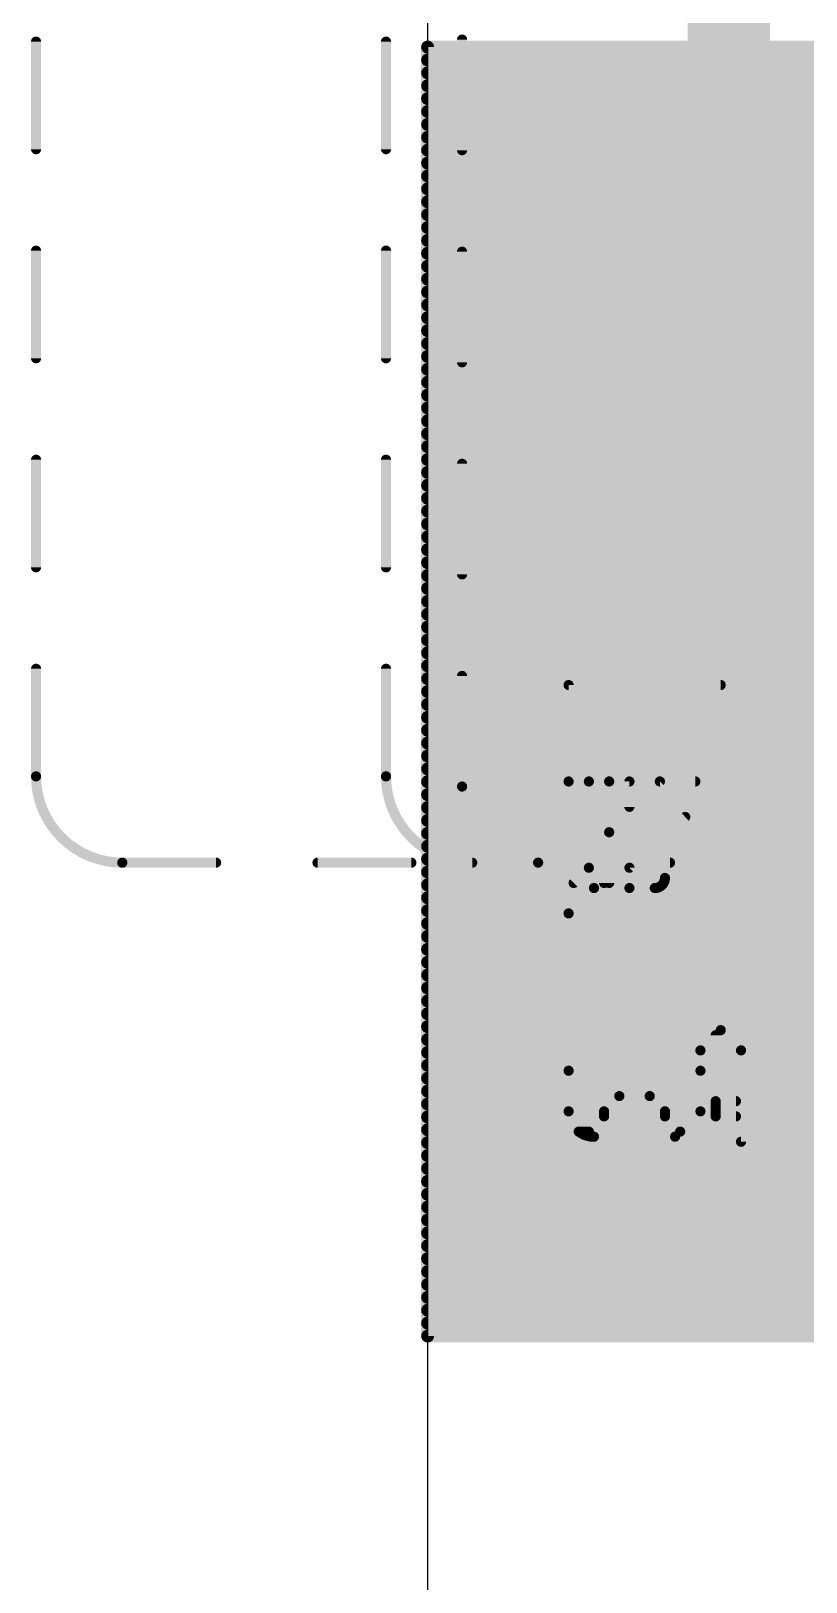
# Model space of a CAD drawing. Extents: x -5.7 to 68.6, y -2.1 to 53.8.
# Drawn here: x -3.91 to 3.73, y 29.33 to 44.61 of the extents above; entities that cross this region are included whole.
import ezdxf

# ---------------------------------------------------------------- set-up
doc = ezdxf.new("R2010")
doc.units = 0
for name, color, linetype in [('1', 12, 'CONTINUOUS'), ('20', 53, 'CONTINUOUS'), ('42', 132, 'CONTINUOUS'), ('51', 253, 'CONTINUOUS')]:
    doc.layers.add(name, color=color, linetype=linetype)

# ---------------------------------------------------------------- blocks, each defined once
blk = doc.blocks.new('RECT')
blk.add_solid([(-0.5, -0.5), (0.5, -0.5), (-0.5, 0.5), (0.5, 0.5)])

msp = doc.modelspace()

# ---------------------------------------------------------------- linework, layer by layer
at = {"layer": '1'}
for points, const_width in [([(2.97, 47.304), (2.97, 44.196)], 0.8128), ([(2.97, 44.196), (2.97, 35.59)], 0.8128), ([(2.978, 44.204), (2.97, 44.196)], 0.6096), ([(5.47, 44.204), (2.978, 44.204)], 0.6096), ([(2.97, 35.59), (3.048, 35.512)], 0.8128), ([(2.07, 34.104), (2.208, 35.512)], 0.6096), ([(2.208, 35.512), (3.048, 35.512)], 0.6096), ([(3.048, 35.512), (10.874, 35.512)], 0.6096)]:
    msp.add_lwpolyline(points, dxfattribs=dict(at, const_width=const_width))
for points, const_width in [([(3.1732, 44.196, 1), (2.7668, 44.196)], 0.4064), ([(2.978, 44.3564, 1), (2.978, 44.0516)], 0.3048), ([(3.0858, 44.0962, 1), (2.8702, 44.3118)], 0.3048), ([(2.7668, 44.196, 1), (3.1732, 44.196)], 0.4064), ([(2.8622, 44.3038, 1), (3.0778, 44.0882)], 0.3048), ([(3.1137, 35.7337, 1), (2.8263, 35.4463)], 0.4064), ([(2.208, 35.6644, 1), (2.208, 35.3596)], 0.3048), ([(2.3597, 35.4971, 1), (2.0563, 35.5269)], 0.3048), ([(2.7668, 35.59, 1), (3.1732, 35.59)], 0.4064), ([(2.9043, 35.3683, 1), (3.1917, 35.6557)], 0.4064), ([(3.048, 35.6644, 1), (3.048, 35.3596)], 0.3048), ([(3.048, 35.3596, 1), (3.048, 35.6644)], 0.3048), ([(1.9183, 34.1189, 1), (2.2217, 34.0891)], 0.3048)]:
    msp.add_lwpolyline(points, format="xyb", dxfattribs=dict(at, const_width=const_width))
at = {"layer": '20'}
msp.add_line((0, 53.34), (0, 0), dxfattribs=at)
at = {"layer": '42', "const_width": 0.0635}
for points in [[(0, 44.4818, 1), (0, 44.4183)], [(0.0318, 44.45, 1), (-0.0318, 44.45)], [(0, 44.3548, 1), (0, 44.2912)], [(0, 44.2278, 1), (0, 44.1643)], [(0, 44.1008, 1), (0, 44.0373)], [(0, 43.9738, 1), (0, 43.9102)], [(0, 43.8468, 1), (0, 43.7833)], [(0, 43.7198, 1), (0, 43.6563)], [(0, 43.5928, 1), (0, 43.5292)], [(0, 43.4658, 1), (0, 43.4023)], [(0, 43.3388, 1), (0, 43.2752)], [(0, 43.2118, 1), (0, 43.1482)], [(0, 43.0848, 1), (0, 43.0213)], [(0, 42.9578, 1), (0, 42.8942)], [(0, 42.8308, 1), (0, 42.7672)], [(0, 42.7038, 1), (0, 42.6403)], [(0, 42.5768, 1), (0, 42.5132)], [(0, 42.4498, 1), (0, 42.3862)], [(0, 42.3228, 1), (0, 42.2593)], [(0, 42.1958, 1), (0, 42.1322)], [(0, 42.0688, 1), (0, 42.0052)], [(0, 41.9418, 1), (0, 41.8783)], [(0, 41.8148, 1), (0, 41.7512)], [(0, 41.6878, 1), (0, 41.6242)], [(0, 41.5608, 1), (0, 41.4973)], [(0, 41.4338, 1), (0, 41.3702)], [(0, 41.3068, 1), (0, 41.2432)], [(0, 41.1798, 1), (0, 41.1163)], [(0, 41.0528, 1), (0, 40.9892)], [(0, 40.9258, 1), (0, 40.8623)], [(0, 40.7988, 1), (0, 40.7353)], [(0, 40.6718, 1), (0, 40.6082)], [(0, 40.5448, 1), (0, 40.4813)], [(0, 40.4178, 1), (0, 40.3543)], [(0, 40.2908, 1), (0, 40.2272)], [(0, 40.1638, 1), (0, 40.1003)], [(0, 40.0368, 1), (0, 39.9733)], [(0, 39.9098, 1), (0, 39.8462)], [(0, 39.7828, 1), (0, 39.7193)], [(0, 39.6558, 1), (0, 39.5922)], [(0, 39.5288, 1), (0, 39.4652)], [(0, 39.4018, 1), (0, 39.3383)], [(0, 39.2748, 1), (0, 39.2112)], [(0, 39.1478, 1), (0, 39.0842)], [(0, 39.0208, 1), (0, 38.9573)], [(0, 38.8938, 1), (0, 38.8302)], [(0, 38.7668, 1), (0, 38.7032)], [(0, 38.6398, 1), (0, 38.5763)], [(0, 38.5128, 1), (0, 38.4492)], [(0, 38.3858, 1), (0, 38.3222)], [(0, 38.2588, 1), (0, 38.1953)], [(0, 38.1318, 1), (0, 38.0682)], [(0, 38.0048, 1), (0, 37.9412)], [(0, 37.8778, 1), (0, 37.8143)], [(0, 37.7508, 1), (0, 37.6872)], [(0, 37.6238, 1), (0, 37.5602)], [(0, 37.4968, 1), (0, 37.4333)], [(0, 37.3698, 1), (0, 37.3062)], [(0, 37.2428, 1), (0, 37.1792)], [(0, 37.1158, 1), (0, 37.0523)], [(0, 36.9888, 1), (0, 36.9252)], [(0, 36.8618, 1), (0, 36.7982)], [(0, 36.7348, 1), (0, 36.6713)], [(0, 36.6078, 1), (0, 36.5442)], [(0, 36.4808, 1), (0, 36.4173)], [(0, 36.3538, 1), (0, 36.2903)], [(0, 36.2268, 1), (0, 36.1632)], [(0, 36.0998, 1), (0, 36.0363)], [(0, 35.9728, 1), (0, 35.9093)], [(0, 35.8458, 1), (0, 35.7822)], [(0, 35.5918, 1), (0, 35.5282)], [(0, 35.7188, 1), (0, 35.6553)], [(0, 35.4648, 1), (0, 35.4012)], [(0, 35.3378, 1), (0, 35.2743)], [(0, 35.2108, 1), (0, 35.1472)], [(0, 35.0838, 1), (0, 35.0202)], [(0, 34.8298, 1), (0, 34.7662)], [(0, 34.9568, 1), (0, 34.8933)], [(0, 34.7028, 1), (0, 34.6392)], [(0, 34.5758, 1), (0, 34.5123)], [(0, 34.4488, 1), (0, 34.3852)], [(0, 34.3218, 1), (0, 34.2582)], [(0, 34.0678, 1), (0, 34.0042)], [(0, 34.1948, 1), (0, 34.1313)], [(0, 33.9408, 1), (0, 33.8772)], [(0, 33.8138, 1), (0, 33.7503)], [(0, 33.6868, 1), (0, 33.6232)], [(0, 33.5598, 1), (0, 33.4962)], [(0, 33.3058, 1), (0, 33.2422)], [(0, 33.4328, 1), (0, 33.3693)], [(0, 33.1788, 1), (0, 33.1152)], [(0, 33.0518, 1), (0, 32.9883)], [(0, 32.9248, 1), (0, 32.8612)], [(0, 32.7978, 1), (0, 32.7342)], [(0, 32.6708, 1), (0, 32.6073)], [(0, 32.5438, 1), (0, 32.4802)], [(0, 32.4168, 1), (0, 32.3532)], [(0, 32.2898, 1), (0, 32.2263)], [(0, 32.1628, 1), (0, 32.0992)], [(0, 32.0358, 1), (0, 31.9723)], [(0, 31.9088, 1), (0, 31.8453)], [(0, 31.7817, 1), (0, 31.7183)], [(0, 31.7817, 1), (0, 31.7183)], [(-0.0318, 31.75, 1), (0.0318, 31.75)]]:
    msp.add_lwpolyline(points, format="xyb", dxfattribs=at)
at = {"layer": '42', "const_width": 0.127}
for points in [[(0, 44.45), (10.16, 44.45)], [(0, 31.75), (0, 44.45)], [(0, 44.323), (10.16, 44.323)], [(0, 44.196), (10.16, 44.196)], [(0, 44.069), (10.16, 44.069)], [(0, 43.942), (10.16, 43.942)], [(0, 43.815), (10.16, 43.815)], [(0, 43.688), (10.16, 43.688)], [(0, 43.561), (10.16, 43.561)], [(0, 43.434), (10.16, 43.434)], [(0, 43.307), (10.16, 43.307)], [(0, 43.18), (10.16, 43.18)], [(0, 43.053), (10.16, 43.053)], [(0, 42.926), (10.16, 42.926)], [(0, 42.799), (10.16, 42.799)], [(0, 42.672), (10.16, 42.672)], [(0, 42.545), (10.16, 42.545)], [(0, 42.418), (10.16, 42.418)], [(0, 42.291), (10.16, 42.291)], [(0, 42.164), (10.16, 42.164)], [(0, 42.037), (10.16, 42.037)], [(0, 41.91), (10.16, 41.91)], [(0, 41.783), (10.16, 41.783)], [(0, 41.656), (10.16, 41.656)], [(0, 41.529), (10.16, 41.529)], [(0, 41.402), (10.16, 41.402)], [(0, 41.275), (10.16, 41.275)], [(0, 41.148), (10.16, 41.148)], [(0, 41.021), (10.16, 41.021)], [(0, 40.894), (10.16, 40.894)], [(0, 40.767), (10.16, 40.767)], [(0, 40.64), (10.16, 40.64)], [(0, 40.513), (10.16, 40.513)], [(0, 40.386), (10.16, 40.386)], [(0, 40.259), (10.16, 40.259)], [(0, 40.132), (10.16, 40.132)], [(0, 40.005), (10.16, 40.005)], [(0, 39.878), (10.16, 39.878)], [(0, 39.751), (10.16, 39.751)], [(0, 39.624), (10.16, 39.624)], [(0, 39.497), (10.16, 39.497)], [(0, 39.37), (10.16, 39.37)], [(0, 39.243), (10.16, 39.243)], [(0, 39.116), (10.16, 39.116)], [(0, 38.989), (10.16, 38.989)], [(0, 38.862), (10.16, 38.862)], [(0, 38.735), (10.16, 38.735)], [(0, 38.608), (10.16, 38.608)], [(0, 38.481), (10.16, 38.481)], [(0, 38.354), (10.16, 38.354)], [(0, 38.227), (10.16, 38.227)], [(0, 38.1), (10.16, 38.1)], [(0, 37.973), (10.16, 37.973)], [(0, 37.846), (10.16, 37.846)], [(0, 37.719), (10.16, 37.719)], [(0, 37.592), (10.16, 37.592)], [(0, 37.465), (10.16, 37.465)], [(0, 37.338), (10.16, 37.338)], [(0, 37.211), (10.16, 37.211)], [(0, 37.084), (10.16, 37.084)], [(0, 36.957), (10.16, 36.957)], [(0, 36.83), (10.16, 36.83)], [(0, 36.703), (10.16, 36.703)], [(0, 36.576), (10.16, 36.576)], [(0, 36.449), (10.16, 36.449)], [(0, 36.322), (10.16, 36.322)], [(0, 36.195), (10.16, 36.195)], [(0, 36.068), (10.16, 36.068)], [(0, 35.941), (10.16, 35.941)], [(0, 35.814), (10.16, 35.814)], [(0, 35.687), (10.16, 35.687)], [(0, 35.56), (10.16, 35.56)], [(0, 35.433), (10.16, 35.433)], [(0, 35.306), (10.16, 35.306)], [(0, 35.179), (10.16, 35.179)], [(0, 35.052), (10.16, 35.052)], [(0, 34.925), (10.16, 34.925)], [(0, 34.798), (10.16, 34.798)], [(0, 34.671), (10.16, 34.671)], [(0, 34.544), (10.16, 34.544)], [(0, 34.417), (10.16, 34.417)], [(0, 34.29), (10.16, 34.29)], [(0, 34.163), (10.16, 34.163)], [(0, 34.036), (10.16, 34.036)], [(0, 33.909), (10.16, 33.909)], [(0, 33.782), (10.16, 33.782)], [(0, 33.655), (10.16, 33.655)], [(0, 33.528), (10.16, 33.528)], [(0, 33.401), (10.16, 33.401)], [(0, 33.274), (10.16, 33.274)], [(0, 33.147), (10.16, 33.147)], [(0, 33.02), (10.16, 33.02)], [(0, 32.893), (10.16, 32.893)], [(0, 32.766), (10.16, 32.766)], [(0, 32.639), (10.16, 32.639)], [(0, 32.512), (10.16, 32.512)], [(0, 32.385), (10.16, 32.385)], [(0, 32.258), (10.16, 32.258)], [(0, 32.131), (10.16, 32.131)], [(0, 32.004), (10.16, 32.004)], [(0, 31.877), (10.16, 31.877)], [(10.16, 31.75), (0, 31.75)], [(0, 31.75), (10.16, 31.75)]]:
    msp.add_lwpolyline(points, dxfattribs=at)
at = {"layer": '51'}
for points, const_width in [([(2.34, 36.264, 0.1763), (2.34, 47.664)], 0.1), ([(-3.835, 44.504, 1), (-3.885, 44.504)], 0.05), ([(-0.385, 44.504, 1), (-0.435, 44.504)], 0.05), ([(0.365, 44.524, 1), (0.315, 44.524)], 0.05), ([(-3.885, 43.444, 1), (-3.835, 43.444)], 0.05), ([(-0.435, 43.444, 1), (-0.385, 43.444)], 0.05), ([(0.315, 43.434, 1), (0.365, 43.434)], 0.05), ([(-3.835, 42.444, 1), (-3.885, 42.444)], 0.05), ([(-0.385, 42.444, 1), (-0.435, 42.444)], 0.05), ([(0.365, 42.434, 1), (0.315, 42.434)], 0.05), ([(-3.885, 41.384, 1), (-3.835, 41.384)], 0.05), ([(-0.435, 41.384, 1), (-0.385, 41.384)], 0.05), ([(0.315, 41.344, 1), (0.365, 41.344)], 0.05), ([(-3.835, 40.384, 1), (-3.885, 40.384)], 0.05), ([(-0.385, 40.384, 1), (-0.435, 40.384)], 0.05), ([(0.365, 40.344, 1), (0.315, 40.344)], 0.05), ([(-3.885, 39.324, 1), (-3.835, 39.324)], 0.05), ([(-0.435, 39.324, 1), (-0.385, 39.324)], 0.05), ([(0.315, 39.254, 1), (0.365, 39.254)], 0.05), ([(-3.835, 38.324, 1), (-3.885, 38.324)], 0.05), ([(-0.385, 38.324, 1), (-0.435, 38.324)], 0.05), ([(0.365, 38.254, 1), (0.315, 38.254)], 0.05), ([(1.415, 38.164, 1), (1.365, 38.164)], 0.05), ([(1.39, 38.189, 1), (1.39, 38.139)], 0.05), ([(2.89, 38.139, 1), (2.89, 38.189)], 0.05), ([(-3.86, 37.264, 0.4142), (-3.01, 36.414)], 0.1), ([(-3.835, 37.264, 1), (-3.885, 37.264)], 0.05), ([(-3.885, 37.264, 1), (-3.835, 37.264)], 0.05), ([(-0.41, 37.264, 0.4142), (0.44, 36.414)], 0.1), ([(-0.385, 37.264, 1), (-0.435, 37.264)], 0.05), ([(-0.435, 37.264, 1), (-0.385, 37.264)], 0.05), ([(0.34, 37.164, 0.4142), (1.09, 36.414)], 0.1), ([(0.365, 37.164, 1), (0.315, 37.164)], 0.05), ([(0.315, 37.164, 1), (0.365, 37.164)], 0.05), ([(1.415, 37.214, 1), (1.365, 37.214)], 0.05), ([(1.39, 37.239, 1), (1.39, 37.189)], 0.05), ([(1.365, 37.214, 1), (1.415, 37.214)], 0.05), ([(1.59, 37.239, 1), (1.59, 37.189)], 0.05), ([(1.615, 37.214, 1), (1.565, 37.214)], 0.05), ([(1.59, 37.189, 1), (1.59, 37.239)], 0.05), ([(1.79, 37.239, 1), (1.79, 37.189)], 0.05), ([(1.815, 37.214, 1), (1.765, 37.214)], 0.05), ([(1.79, 37.189, 1), (1.79, 37.239)], 0.05), ([(2.015, 37.214, 1), (1.965, 37.214)], 0.05), ([(1.99, 37.189, 1), (1.99, 37.239)], 0.05), ([(2.29, 37.239, 1), (2.29, 37.189)], 0.05), ([(2.3077, 37.1963, 1), (2.2723, 37.2317)], 0.05), ([(2.64, 37.189, 1), (2.64, 37.239)], 0.05), ([(1.965, 36.964, 1), (2.015, 36.964)], 0.05), ([(2.5568, 36.8455, 1), (2.5232, 36.8825)], 0.05), ([(1.815, 36.714, 1), (1.765, 36.714)], 0.05), ([(1.7723, 36.7317, 1), (1.8077, 36.6963)], 0.05), ([(1.765, 36.714, 1), (1.815, 36.714)], 0.05), ([(-3.01, 36.439, 1), (-3.01, 36.389)], 0.05), ([(-3.01, 36.389, 1), (-3.01, 36.439)], 0.05), ([(-2.085, 36.389, 1), (-2.085, 36.439)], 0.05), ([(-1.085, 36.439, 1), (-1.085, 36.389)], 0.05), ([(-0.16, 36.389, 1), (-0.16, 36.439)], 0.05), ([(0.44, 36.389, 1), (0.44, 36.439)], 0.05), ([(1.09, 36.439, 1), (1.09, 36.389)], 0.05), ([(1.09, 36.389, 1), (1.09, 36.439)], 0.05), ([(1.74, 36.214, 0.4142), (1.59, 36.364)], 0.1), ([(1.59, 36.389, 1), (1.59, 36.339)], 0.05), ([(1.565, 36.364, 1), (1.615, 36.364)], 0.05), ([(1.6077, 36.3463, 1), (1.5723, 36.3817)], 0.05), ([(2.015, 36.364, 1), (1.965, 36.364)], 0.05), ([(1.9732, 36.3825, 1), (2.0068, 36.3455)], 0.05), ([(2.39, 36.389, 1), (2.39, 36.439)], 0.05), ([(1.4223, 36.2317, 1), (1.4577, 36.1963)], 0.05), ([(1.715, 36.214, 1), (1.765, 36.214)], 0.05), ([(1.765, 36.214, 1), (1.815, 36.214)], 0.05), ([(2.24, 36.164, 0.4142), (2.34, 36.264)], 0.1), ([(2.365, 36.264, 1), (2.315, 36.264)], 0.05), ([(2.3165, 36.2726, 1), (2.3635, 36.2554)], 0.05), ([(1.64, 36.164, 0.4142), (1.39, 35.914)], 0.1), ([(1.64, 36.189, 1), (1.64, 36.139)], 0.05), ([(1.64, 36.139, 1), (1.64, 36.189)], 0.05), ([(1.99, 36.189, 1), (1.99, 36.139)], 0.05), ([(1.965, 36.164, 1), (2.015, 36.164)], 0.05), ([(1.99, 36.139, 1), (1.99, 36.189)], 0.05), ([(2.24, 36.189, 1), (2.24, 36.139)], 0.05), ([(2.24, 36.139, 1), (2.24, 36.189)], 0.05), ([(1.415, 35.914, 1), (1.365, 35.914)], 0.05), ([(1.365, 35.914, 1), (1.415, 35.914)], 0.05), ([(1.365, 35.914, 1), (1.415, 35.914)], 0.05), ([(2.89, 34.764, 0.4142), (2.69, 34.564)], 0.1), ([(2.865, 34.714, 1), (2.815, 34.714)], 0.05), ([(3.09, 34.564, 0.4142), (2.89, 34.764)], 0.1), ([(2.89, 34.789, 1), (2.89, 34.739)], 0.05), ([(2.89, 34.739, 1), (2.89, 34.789)], 0.05), ([(2.715, 34.564, 1), (2.665, 34.564)], 0.05), ([(2.665, 34.564, 1), (2.715, 34.564)], 0.05), ([(3.115, 34.564, 1), (3.065, 34.564)], 0.05), ([(3.065, 34.564, 1), (3.115, 34.564)], 0.05), ([(1.415, 34.364, 1), (1.365, 34.364)], 0.05), ([(1.39, 34.389, 1), (1.39, 34.339)], 0.05), ([(1.365, 34.364, 1), (1.415, 34.364)], 0.05), ([(2.715, 34.364, 1), (2.665, 34.364)], 0.05), ([(2.665, 34.364, 1), (2.715, 34.364)], 0.05), ([(2.69, 34.339, 1), (2.69, 34.389)], 0.05), ([(1.89, 34.114, 0.4142), (1.74, 33.964)], 0.1), ([(1.89, 34.139, 1), (1.89, 34.089)], 0.05), ([(1.89, 34.089, 1), (1.89, 34.139)], 0.05), ([(2.34, 33.964, 0.4142), (2.19, 34.114)], 0.1), ([(2.19, 34.139, 1), (2.19, 34.089)], 0.05), ([(2.19, 34.089, 1), (2.19, 34.139)], 0.05), ([(2.865, 34.064, 1), (2.815, 34.064)], 0.05), ([(2.84, 34.089, 1), (2.84, 34.039)], 0.05), ([(2.815, 34.064, 1), (2.865, 34.064)], 0.05), ([(3.04, 34.039, 1), (3.04, 34.089)], 0.05), ([(1.39, 33.964, 0.2361), (1.49, 33.764)], 0.1), ([(1.415, 33.964, 1), (1.365, 33.964)], 0.05), ([(1.365, 33.964, 1), (1.415, 33.964)], 0.05), ([(1.59, 33.764, 0.4142), (1.74, 33.914)], 0.1), ([(1.765, 33.964, 1), (1.715, 33.964)], 0.05), ([(1.715, 33.964, 1), (1.765, 33.964)], 0.05), ([(1.765, 33.914, 1), (1.715, 33.914)], 0.05), ([(1.715, 33.914, 1), (1.765, 33.914)], 0.05), ([(2.365, 33.964, 1), (2.315, 33.964)], 0.05), ([(2.315, 33.964, 1), (2.365, 33.964)], 0.05), ([(2.34, 33.914, 0.4142), (2.49, 33.764)], 0.1), ([(2.365, 33.914, 1), (2.315, 33.914)], 0.05), ([(2.315, 33.914, 1), (2.365, 33.914)], 0.05), ([(2.44, 33.714, 0.4142), (2.69, 33.964)], 0.1), ([(2.49, 33.764, 0.4142), (2.69, 33.964)], 0.1), ([(2.715, 33.964, 1), (2.665, 33.964)], 0.05), ([(2.715, 33.964, 1), (2.665, 33.964)], 0.05), ([(2.665, 33.964, 1), (2.715, 33.964)], 0.05), ([(2.84, 33.939, 1), (2.84, 33.889)], 0.05), ([(2.815, 33.914, 1), (2.865, 33.914)], 0.05), ([(3.04, 33.889, 1), (3.04, 33.939)], 0.05), ([(1.49, 33.764, 0.1623), (1.64, 33.714)], 0.1), ([(1.505, 33.784, 1), (1.475, 33.744)], 0.05), ([(1.49, 33.789, 1), (1.49, 33.739)], 0.05), ([(1.475, 33.744, 1), (1.505, 33.784)], 0.05), ([(1.59, 33.789, 1), (1.59, 33.739)], 0.05), ([(1.59, 33.739, 1), (1.59, 33.789)], 0.05), ([(2.49, 33.789, 1), (2.49, 33.739)], 0.05), ([(2.49, 33.739, 1), (2.49, 33.789)], 0.05), ([(1.64, 33.739, 1), (1.64, 33.689)], 0.05), ([(1.64, 33.689, 1), (1.64, 33.739)], 0.05), ([(2.44, 33.739, 1), (2.44, 33.689)], 0.05), ([(2.44, 33.689, 1), (2.44, 33.739)], 0.05), ([(3.09, 33.689, 1), (3.09, 33.639)], 0.05), ([(3.065, 33.664, 1), (3.115, 33.664)], 0.05)]:
    msp.add_lwpolyline(points, format="xyb", dxfattribs=dict(at, const_width=const_width))
at = {"layer": '51', "const_width": 0.1}
for points in [[(-3.86, 44.504), (-3.86, 43.444)], [(-0.41, 44.504), (-0.41, 43.444)], [(0.34, 44.524), (0.34, 43.434)], [(-3.86, 42.444), (-3.86, 41.384)], [(-0.41, 42.444), (-0.41, 41.384)], [(0.34, 42.434), (0.34, 41.344)], [(-3.86, 40.384), (-3.86, 39.324)], [(-0.41, 40.384), (-0.41, 39.324)], [(0.34, 40.344), (0.34, 39.254)], [(-3.86, 38.324), (-3.86, 37.264)], [(-0.41, 38.324), (-0.41, 37.264)], [(0.34, 38.254), (0.34, 37.164)], [(1.39, 37.214), (1.39, 38.164)], [(1.39, 38.164), (2.89, 38.164)], [(1.39, 35.914), (1.39, 37.214)], [(1.39, 37.214), (1.59, 37.214)], [(1.59, 37.214), (1.79, 37.214)], [(1.59, 37.214), (1.59, 36.364)], [(1.79, 37.214), (1.99, 37.214)], [(2.29, 37.214), (1.79, 36.714)], [(1.79, 36.714), (1.79, 37.214)], [(1.99, 37.214), (1.99, 36.964)], [(2.64, 37.214), (2.29, 37.214)], [(1.99, 36.364), (2.54, 36.864)], [(1.79, 36.714), (1.79, 36.214)], [(-3.01, 36.414), (-2.085, 36.414)], [(-1.085, 36.414), (-0.16, 36.414)], [(1.09, 36.414), (2.39, 36.414)], [(1.44, 36.214), (1.59, 36.364)], [(1.99, 36.164), (1.99, 36.364)], [(1.99, 36.164), (1.64, 36.164)], [(2.24, 36.164), (1.99, 36.164)], [(1.39, 35.914), (1.39, 34.364)], [(2.84, 34.714), (2.84, 34.064)], [(2.69, 34.364), (2.69, 34.564)], [(3.09, 34.564), (3.09, 33.664)], [(1.39, 34.364), (1.39, 33.964)], [(2.69, 34.364), (1.39, 34.364)], [(2.69, 33.964), (2.69, 34.364)], [(1.89, 34.114), (2.19, 34.114)], [(2.84, 34.064), (2.84, 33.914)], [(2.84, 34.064), (3.04, 34.064)], [(1.74, 33.914), (1.74, 33.964)], [(2.34, 33.964), (2.34, 33.914)], [(3.04, 33.914), (2.84, 33.914)], [(1.49, 33.764), (1.59, 33.764)], [(1.64, 33.714), (2.44, 33.714)], [(3.09, 33.664), (3.99, 33.664)]]:
    msp.add_lwpolyline(points, dxfattribs=at)

# ---------------------------------------------------------------- block references
at = {"layer": '1', "xscale": 1.4, "yscale": 1.9, "rotation": 270}
msp.add_blockref('RECT', (2.07, 34.104), dxfattribs=at)

doc.saveas('drawing.dxf')
